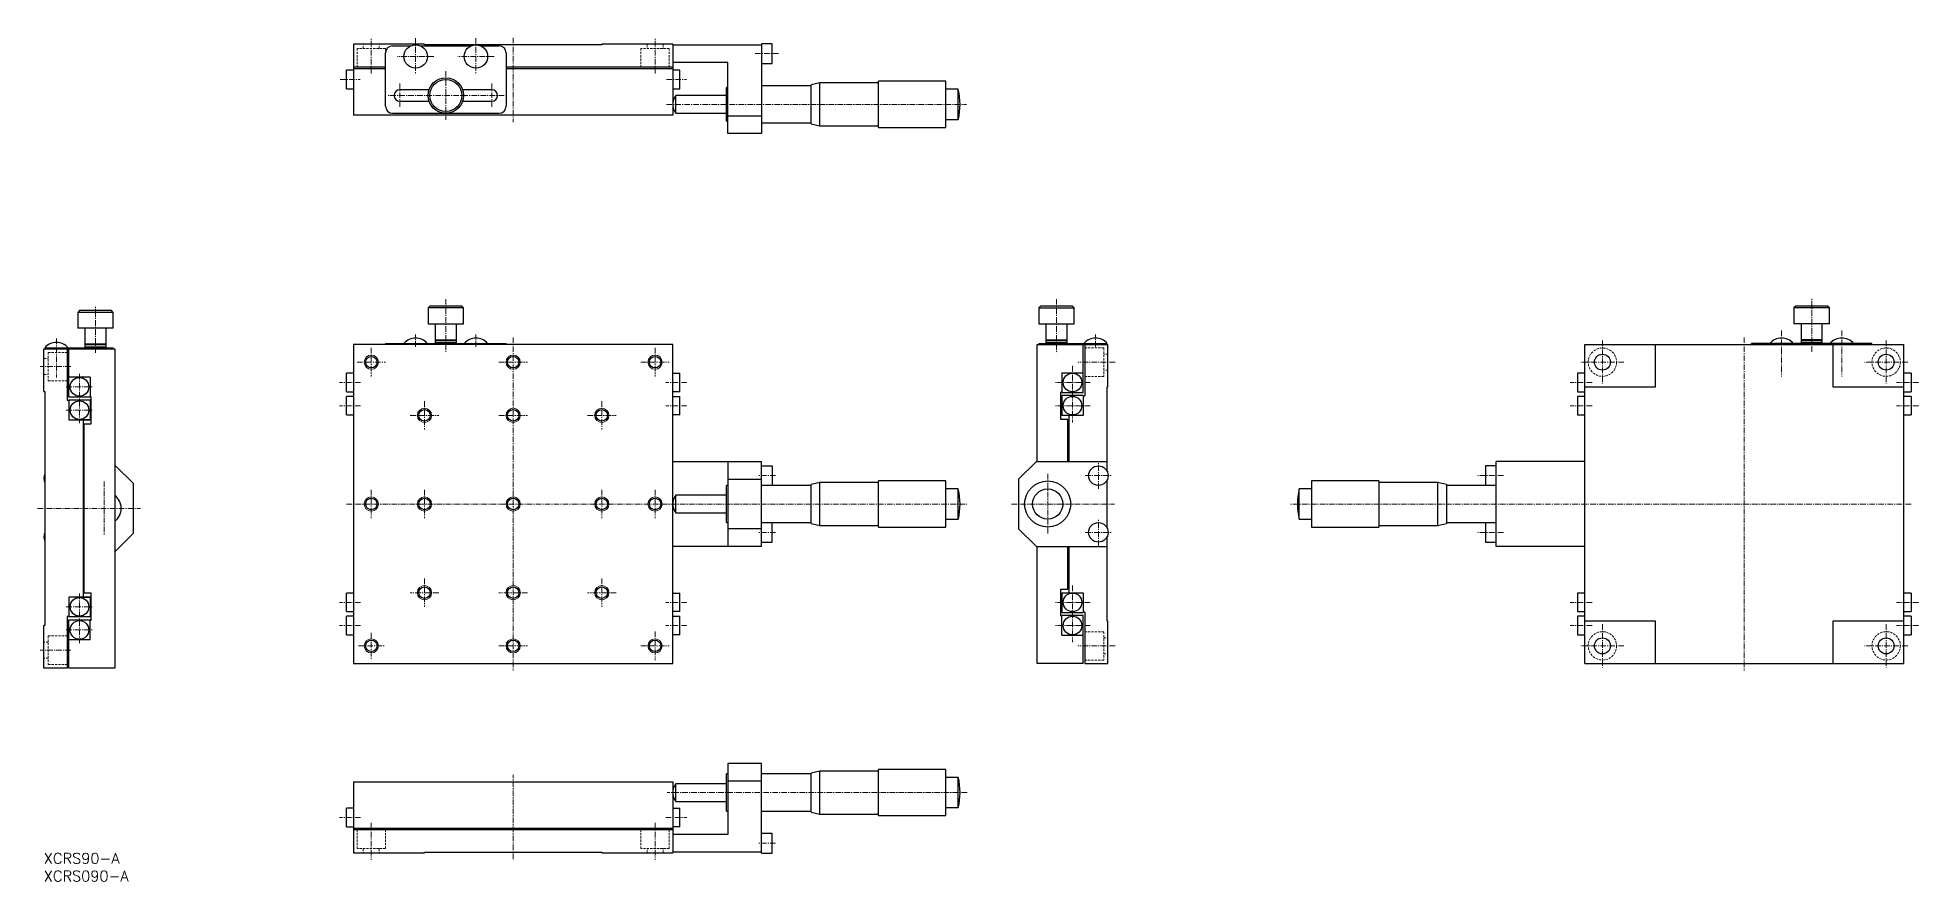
# Model space of a CAD drawing. Header units: millimetres. Extents: x -2 to 529, y -8 to 230.
import ezdxf

# ---------------------------------------------------------------- set-up
doc = ezdxf.new("R2010")
doc.units = ezdxf.units.MM
doc.header["$LTSCALE"] = 0.5
doc.linetypes.add('CENTER', pattern=[50.8, 31.75, -6.35, 6.35, -6.35])
doc.linetypes.add('DASHED', pattern=[19.05, 12.7, -6.35])
for name, color, linetype, lineweight in [('MSM_CENTER', 1, 'CENTER', 13), ('MSM_CONTINUOUS', 7, 'Continuous', 25), ('MSM_DASHED', 4, 'DASHED', 13), ('MSM_NARROW', 5, 'Continuous', 13), ('MSM_PART_NUMBER', 7, 'Continuous', 25)]:
    doc.layers.add(name, color=color, linetype=linetype, lineweight=lineweight)
doc.styles.get("Standard").update_dxf_attribs({"font": 'txt.shx', "height": 3, "bigfont": 'bigfont.shx'})

msp = doc.modelspace()

# ---------------------------------------------------------------- linework, layer by layer
at = {"layer": 'MSM_CENTER', "ltscale": 0.1}
for p, q in [((92.33, 219.78), (92.33, 229.93)), ((104.83, 229.73), (104.83, 219.48)), ((121.83, 229.73), (121.83, 219.48)), ((132.33, 229.9), (132.33, 206.1)), ((172.33, 219.78), (172.33, 229.93)), ((109.95, 224.6), (99.71, 224.6)), ((126.95, 224.6), (116.71, 224.6)), ((200.51, 225.4), (207.15, 225.4)), ((83.51, 218.1), (89.15, 218.1)), ((83.51, 218.1), (89.15, 218.1)), ((113.33, 220.43), (113.33, 206.78)), ((175.51, 218.1), (181.15, 218.1)), ((175.51, 218.1), (181.15, 218.1)), ((129.75, 213.6), (96.91, 213.6)), ((100.33, 217.03), (100.33, 210.18)), ((126.33, 217.03), (126.33, 210.18)), ((175.51, 211.1), (260.15, 211.1)), ((14.55, 141.07), (14.55, 154.05)), ((113.33, 156.21), (113.33, 140.91)), ((285.53, 156.21), (285.53, 140.91)), ((498.43, 141.33), (498.43, 156.3)), ((3.55, 145.05), (3.55, 134.11)), ((104.83, 142.71), (104.83, 146.22)), ((121.83, 142.71), (121.83, 146.22)), ((132.33, 145.41), (132.33, 51.41)), ((296.53, 142.71), (296.53, 146.22)), ((439.43, 144.5), (439.43, 132.33)), ((479.43, 145.41), (479.43, 51.41)), ((489.93, 147.3), (489.93, 134.37)), ((506.93, 147.3), (506.93, 134.37)), ((519.43, 144.5), (519.43, 132.33)), ((88.3, 138.41), (96.35, 138.41)), ((92.33, 142.44), (92.33, 134.39)), ((128.3, 138.41), (136.35, 138.41)), ((168.3, 138.41), (176.35, 138.41)), ((172.33, 142.44), (172.33, 134.39)), ((302.03, 138.41), (291.53, 138.41)), ((445.51, 138.41), (433.34, 138.41)), ((525.51, 138.41), (513.34, 138.41)), ((7.64, 137.16), (-1.04, 137.16)), ((10.05, 135.15), (10.05, 121.18)), ((89.33, 132.68), (83.33, 132.68)), ((181.33, 132.68), (175.33, 132.68)), ((295.03, 132.68), (285.03, 132.68)), ((290.03, 137.41), (290.03, 121.41)), ((436.51, 132.68), (430.34, 132.68)), ((528.51, 132.68), (522.34, 132.68)), ((6.34, 131.43), (13.76, 131.43)), ((107.33, 127.44), (107.33, 119.39)), ((157.33, 127.44), (157.33, 119.39)), ((6.34, 124.89), (13.76, 124.89)), ((89.33, 126.14), (83.33, 126.14)), ((103.3, 123.41), (111.35, 123.41)), ((128.3, 123.41), (136.35, 123.41)), ((153.3, 123.41), (161.35, 123.41)), ((181.33, 126.14), (175.33, 126.14)), ((295.03, 126.14), (285.03, 126.14)), ((436.51, 126.14), (430.34, 126.14)), ((528.51, 126.14), (522.34, 126.14)), ((206.33, 106.41), (201.33, 106.41)), ((283.03, 106.91), (283.03, 89.91)), ((293.58, 106.41), (301.08, 106.41)), ((297.33, 102.66), (297.33, 110.16)), ((411.51, 106.41), (404.34, 106.41)), ((17.05, 104.75), (17.05, 89.57)), ((92.33, 102.44), (92.33, 94.39)), ((107.33, 102.44), (107.33, 94.39)), ((157.33, 102.44), (157.33, 94.39)), ((172.33, 102.44), (172.33, 94.39)), ((-1.75, 97.16), (27.25, 97.16)), ((85.33, 98.41), (260.33, 98.41)), ((272.83, 98.41), (301.83, 98.41)), ((526.43, 98.41), (351.43, 98.41)), ((206.33, 90.41), (201.33, 90.41)), ((293.58, 90.41), (301.08, 90.41)), ((297.33, 86.66), (297.33, 94.16)), ((411.51, 90.41), (404.34, 90.41)), ((107.33, 77.44), (107.33, 69.39)), ((157.33, 77.44), (157.33, 69.39)), ((290.03, 75.41), (290.03, 59.41)), ((6.34, 69.43), (13.76, 69.43)), ((10.05, 73.15), (10.05, 59.18)), ((89.33, 70.68), (83.33, 70.68)), ((111.35, 73.41), (103.3, 73.41)), ((136.35, 73.41), (128.3, 73.41)), ((161.35, 73.41), (153.3, 73.41)), ((181.33, 70.68), (175.33, 70.68)), ((295.03, 70.68), (285.03, 70.68)), ((436.51, 70.68), (430.34, 70.68)), ((528.51, 70.68), (522.34, 70.68)), ((89.33, 64.14), (83.33, 64.14)), ((181.33, 64.14), (175.33, 64.14)), ((295.03, 64.14), (285.03, 64.14)), ((436.51, 64.14), (430.34, 64.14)), ((439.43, 64.5), (439.43, 52.33)), ((519.43, 64.5), (519.43, 52.33)), ((528.51, 64.14), (522.34, 64.14)), ((6.34, 62.89), (13.76, 62.89)), ((88.68, 58.41), (95.98, 58.41)), ((92.33, 62.06), (92.33, 54.76)), ((128.3, 58.41), (136.35, 58.41)), ((168.3, 58.41), (176.35, 58.41)), ((172.33, 62.44), (172.33, 54.39)), ((302.03, 58.41), (291.53, 58.41)), ((445.51, 58.41), (433.34, 58.41)), ((525.51, 58.41), (513.34, 58.41)), ((7.64, 57.16), (-1.04, 57.16)), ((132.33, -1.75), (132.33, 22.05)), ((260.33, 17.05), (175.73, 17.05)), ((89.33, 10.05), (83.33, 10.05)), ((92.33, 8.55), (92.33, -1.95)), ((172.33, 8.55), (172.33, -1.95)), ((175.33, 10.05), (181.33, 10.05)), ((206.33, 2.75), (201.33, 2.75))]:
    msp.add_line(p, q, dxfattribs=at)
at = {"layer": 'MSM_CONTINUOUS'}
for p, q in [((107.33, 228.1), (87.33, 228.1)), ((87.33, 228.1), (87.33, 208.1)), ((107.33, 227.9), (107.33, 228.1)), ((177.33, 228.1), (157.33, 228.1)), ((157.33, 228.1), (157.33, 227.9)), ((177.33, 228.1), (177.33, 208.1)), ((205.33, 228.15), (202.33, 228.15)), ((202.33, 228.15), (202.33, 202.9)), ((205.33, 222.65), (205.33, 228.15)), ((96.33, 210.6), (96.33, 225.6)), ((98.33, 227.6), (103.45, 227.6)), ((106.2, 227.6), (120.45, 227.6)), ((157.33, 227.9), (107.33, 227.9)), ((123.2, 227.6), (128.33, 227.6)), ((130.33, 225.6), (130.33, 210.6)), ((177.33, 227.9), (202.33, 227.9)), ((192.83, 222.9), (177.33, 222.9)), ((192.83, 202.9), (192.83, 222.9)), ((87.33, 220.73), (85.33, 220.73)), ((85.33, 215.48), (85.33, 220.73)), ((85.33, 215.48), (85.33, 220.73)), ((96.33, 221.6), (87.33, 221.6)), ((96.33, 221.1), (87.33, 221.1)), ((177.33, 221.6), (130.33, 221.6)), ((177.33, 221.1), (130.33, 221.1)), ((179.33, 220.73), (177.33, 220.73)), ((179.33, 215.48), (179.33, 220.73)), ((179.33, 215.48), (179.33, 220.73)), ((202.33, 222.65), (205.33, 222.65)), ((254.33, 217.6), (235.33, 217.6)), ((235.33, 204.6), (235.33, 217.6)), ((254.33, 204.6), (254.33, 217.6)), ((85.33, 215.48), (87.33, 215.48)), ((108.59, 215.2), (100.33, 215.2)), ((126.33, 215.2), (118.07, 215.2)), ((177.33, 215.48), (179.33, 215.48)), ((192.43, 213.6), (178.23, 213.6)), ((178.23, 208.6), (178.23, 213.6)), ((192.83, 215.85), (192.43, 215.85)), ((192.43, 206.35), (192.43, 215.85)), ((216.33, 216.35), (202.33, 216.35)), ((218.83, 217.15), (216.33, 216.6)), ((216.33, 205.6), (216.33, 216.6)), ((235.33, 217.15), (218.83, 217.15)), ((218.83, 205.05), (218.83, 217.15)), ((257.83, 215.35), (254.33, 215.35)), ((257.83, 206.85), (257.83, 215.35)), ((177.33, 208.1), (87.33, 208.1)), ((98.33, 208.6), (128.33, 208.6)), ((100.33, 212), (108.59, 212)), ((118.07, 212), (126.33, 212)), ((178.23, 208.6), (192.43, 208.6)), ((192.83, 207.9), (202.33, 207.9)), ((254.33, 206.85), (257.83, 206.85)), ((192.43, 206.35), (192.83, 206.35)), ((202.33, 202.9), (192.83, 202.9)), ((202.33, 205.85), (216.33, 205.85)), ((216.33, 205.6), (218.83, 205.05)), ((218.83, 205.05), (235.33, 205.05)), ((235.33, 204.6), (254.33, 204.6)), ((108.83, 154.21), (108.33, 153.71)), ((117.83, 154.21), (108.83, 154.21)), ((117.83, 154.21), (118.33, 153.71)), ((281.03, 154.21), (280.53, 153.71)), ((290.03, 154.21), (281.03, 154.21)), ((290.03, 154.21), (290.53, 153.71)), ((493.93, 154.21), (493.43, 153.71)), ((502.93, 154.21), (493.93, 154.21)), ((503.43, 153.71), (502.93, 154.21)), ((10.05, 152.96), (9.55, 152.46)), ((9.55, 152.46), (9.55, 147.96)), ((19.55, 152.46), (9.55, 152.46)), ((19.05, 152.96), (10.05, 152.96)), ((19.55, 152.46), (19.05, 152.96)), ((19.55, 147.96), (19.55, 152.46)), ((108.33, 153.71), (108.33, 149.21)), ((118.33, 153.71), (108.33, 153.71)), ((108.33, 149.21), (118.33, 149.21)), ((110.33, 149.21), (110.33, 144.71)), ((116.33, 144.71), (116.33, 149.21)), ((118.33, 149.21), (118.33, 153.71)), ((280.53, 153.71), (280.53, 149.21)), ((280.53, 153.71), (290.53, 153.71)), ((280.53, 149.21), (290.53, 149.21)), ((282.53, 149.21), (282.53, 144.71)), ((288.53, 144.71), (288.53, 149.21)), ((290.53, 149.21), (290.53, 153.71)), ((493.43, 153.71), (493.43, 149.21)), ((503.43, 153.71), (493.43, 153.71)), ((503.43, 149.21), (493.43, 149.21)), ((495.43, 149.21), (495.43, 144.71)), ((501.43, 144.71), (501.43, 149.21)), ((503.43, 149.21), (503.43, 153.71)), ((19.55, 147.96), (9.55, 147.96)), ((11.55, 147.96), (11.55, 143.46)), ((11.75, 143.46), (11.55, 143.26)), ((17.55, 143.46), (11.55, 143.46)), ((11.55, 143.26), (11.55, 142.66)), ((17.55, 143.26), (11.55, 143.26)), ((17.55, 143.26), (17.35, 143.46)), ((17.55, 143.46), (17.55, 147.96)), ((17.55, 142.66), (17.55, 143.26)), ((177.33, 143.41), (87.33, 143.41)), ((87.33, 143.41), (87.33, 53.41)), ((96.33, 143.71), (130.33, 143.71)), ((96.33, 143.71), (96.33, 143.41)), ((110.53, 144.71), (110.33, 144.51)), ((110.33, 144.71), (116.33, 144.71)), ((110.33, 144.51), (110.33, 143.91)), ((110.33, 144.51), (116.33, 144.51)), ((110.33, 143.91), (110.53, 143.71)), ((110.33, 143.91), (116.33, 143.91)), ((116.33, 144.51), (116.13, 144.71)), ((116.13, 143.71), (116.33, 143.91)), ((116.33, 143.91), (116.33, 144.51)), ((130.33, 143.41), (130.33, 143.71)), ((177.33, 53.41), (177.33, 143.41)), ((280.03, 143.41), (300.03, 143.41)), ((280.03, 110.41), (280.03, 143.41)), ((280.53, 143.71), (299.83, 143.71)), ((280.53, 143.71), (280.53, 143.41)), ((282.73, 144.71), (282.53, 144.51)), ((282.53, 144.71), (288.53, 144.71)), ((282.53, 144.51), (282.53, 143.91)), ((282.53, 144.51), (288.53, 144.51)), ((282.53, 143.91), (282.73, 143.71)), ((282.53, 143.91), (288.53, 143.91)), ((288.53, 144.51), (288.33, 144.71)), ((288.33, 143.71), (288.53, 143.91)), ((288.53, 143.91), (288.53, 144.51)), ((293.03, 129.81), (293.03, 143.41)), ((293.53, 143.41), (293.53, 128.91)), ((299.53, 143.41), (299.53, 143.71)), ((300.03, 131.41), (300.03, 143.41)), ((434.43, 143.41), (524.43, 143.41)), ((434.43, 53.41), (434.43, 143.41)), ((434.43, 53.41), (434.43, 143.41)), ((454.43, 131.41), (454.43, 143.41)), ((481.43, 143.41), (481.43, 143.71)), ((515.43, 143.71), (481.43, 143.71)), ((495.63, 144.71), (495.43, 144.51)), ((501.43, 144.71), (495.43, 144.71)), ((495.43, 144.51), (495.43, 143.91)), ((501.43, 144.51), (495.43, 144.51)), ((495.43, 143.91), (495.63, 143.71)), ((501.43, 143.91), (495.43, 143.91)), ((501.43, 144.51), (501.23, 144.71)), ((501.23, 143.71), (501.43, 143.91)), ((501.43, 143.91), (501.43, 144.51)), ((504.43, 143.41), (504.43, 131.41)), ((515.43, 143.41), (515.43, 143.71)), ((524.43, 53.41), (524.43, 143.41)), ((0.05, 130.16), (0.05, 142.16)), ((0.05, 142.16), (20.05, 142.16)), ((0.25, 142.46), (19.55, 142.46)), ((0.55, 142.16), (0.55, 142.46)), ((6.55, 142.16), (6.55, 127.66)), ((7.05, 128.56), (7.05, 142.16)), ((11.55, 142.66), (11.75, 142.46)), ((17.55, 142.66), (11.55, 142.66)), ((17.35, 142.46), (17.55, 142.66)), ((19.55, 142.16), (19.55, 142.46)), ((20.05, 142.16), (20.05, 52.16)), ((13.05, 134.16), (7.05, 134.16)), ((13.05, 134.16), (13.05, 128.56)), ((87.33, 135.31), (85.33, 135.31)), ((85.33, 130.06), (85.33, 135.31)), ((85.33, 130.06), (85.33, 135.31)), ((177.33, 135.31), (179.33, 135.31)), ((179.33, 130.06), (179.33, 135.31)), ((179.33, 130.06), (179.33, 135.31)), ((287.03, 135.41), (293.03, 135.41)), ((287.03, 135.41), (287.03, 129.81)), ((434.43, 135.31), (432.43, 135.31)), ((432.43, 135.31), (432.43, 130.06)), ((526.43, 135.31), (524.43, 135.31)), ((526.43, 135.31), (526.43, 130.06)), ((0.05, 130.16), (0.25, 130.16)), ((0.25, 130.16), (0.25, 64.16)), ((6.55, 127.66), (7.05, 127.66)), ((13.05, 128.56), (7.05, 128.56)), ((7.05, 127.76), (13.05, 127.76)), ((7.05, 127.76), (7.05, 122.16)), ((13.35, 128.66), (13.05, 128.66)), ((13.05, 127.76), (13.05, 122.16)), ((13.35, 121.06), (13.35, 128.66)), ((85.33, 130.06), (87.33, 130.06)), ((87.33, 128.77), (85.33, 128.77)), ((85.33, 123.52), (85.33, 128.77)), ((85.33, 123.52), (85.33, 128.77)), ((179.33, 130.06), (177.33, 130.06)), ((177.33, 128.77), (179.33, 128.77)), ((179.33, 123.52), (179.33, 128.77)), ((179.33, 123.52), (179.33, 128.77)), ((287.03, 129.91), (286.73, 129.91)), ((286.73, 122.21), (286.73, 129.91)), ((287.03, 129.81), (293.03, 129.81)), ((287.03, 129.01), (287.03, 123.41)), ((293.03, 129.01), (287.03, 129.01)), ((293.03, 129.01), (293.03, 123.41)), ((293.03, 128.91), (293.53, 128.91)), ((299.83, 131.41), (300.03, 131.41)), ((299.83, 107.56), (299.83, 131.41)), ((432.43, 130.06), (434.43, 130.06)), ((434.43, 128.77), (432.43, 128.77)), ((432.43, 128.77), (432.43, 123.52)), ((434.43, 131.41), (454.43, 131.41)), ((504.43, 131.41), (524.43, 131.41)), ((524.43, 130.06), (526.43, 130.06)), ((526.43, 128.77), (524.43, 128.77)), ((526.43, 128.77), (526.43, 123.52)), ((7.05, 122.16), (13.05, 122.16)), ((13.05, 122.16), (11.05, 122.16)), ((11.05, 122.16), (11.05, 72.16)), ((85.33, 123.52), (87.33, 123.52)), ((179.33, 123.52), (177.33, 123.52)), ((288.73, 122.21), (286.73, 122.21)), ((293.03, 123.41), (287.03, 123.41)), ((288.73, 110.41), (288.73, 122.21)), ((289.03, 123.41), (289.03, 110.41)), ((432.43, 123.52), (434.43, 123.52)), ((524.43, 123.52), (526.43, 123.52)), ((11.35, 121.06), (13.35, 121.06)), ((11.35, 73.26), (11.35, 121.06)), ((11.35, 109.16), (11.05, 109.16)), ((20.25, 109.16), (20.05, 109.16)), ((25.25, 104.16), (20.25, 109.16)), ((177.33, 110.41), (202.33, 110.41)), ((192.83, 110.41), (192.83, 86.41)), ((202.33, 86.41), (202.33, 110.41)), ((202.33, 109.16), (205.33, 109.16)), ((205.33, 109.16), (205.33, 103.66)), ((279.83, 110.41), (274.83, 105.41)), ((279.83, 110.41), (299.83, 110.41)), ((409.43, 109.16), (406.43, 109.16)), ((406.43, 109.16), (406.43, 103.66)), ((409.43, 86.41), (409.43, 110.41)), ((434.43, 110.41), (409.43, 110.41)), ((25.25, 90.16), (25.25, 104.16)), ((192.43, 100.91), (178.23, 100.91)), ((178.23, 95.91), (178.23, 100.91)), ((192.43, 93.16), (192.43, 103.66)), ((192.83, 103.66), (192.43, 103.66)), ((192.83, 105.41), (202.33, 105.41)), ((216.33, 103.66), (202.33, 103.66)), ((218.83, 104.46), (216.33, 103.91)), ((216.33, 92.91), (216.33, 103.91)), ((235.33, 104.46), (218.83, 104.46)), ((218.83, 92.36), (218.83, 104.46)), ((254.33, 104.91), (235.33, 104.91)), ((235.33, 91.91), (235.33, 104.91)), ((254.33, 91.91), (254.33, 104.91)), ((257.83, 102.66), (254.33, 102.66)), ((257.83, 94.16), (257.83, 102.66)), ((274.83, 105.41), (274.83, 91.41)), ((299.83, 91.56), (299.83, 105.27)), ((357.43, 102.66), (353.93, 102.66)), ((353.93, 94.16), (353.93, 102.66)), ((376.43, 104.91), (357.43, 104.91)), ((357.43, 104.91), (357.43, 91.91)), ((376.43, 104.91), (376.43, 91.91)), ((392.93, 104.46), (376.43, 104.46)), ((395.43, 103.91), (392.93, 104.46)), ((392.93, 104.46), (392.93, 92.36)), ((395.43, 103.91), (395.43, 92.91)), ((409.43, 103.66), (395.43, 103.66)), ((178.23, 95.91), (192.43, 95.91)), ((20.25, 85.16), (25.25, 90.16)), ((192.43, 93.16), (192.83, 93.16)), ((202.33, 91.41), (192.83, 91.41)), ((202.33, 93.16), (216.33, 93.16)), ((205.33, 87.66), (205.33, 93.16)), ((216.33, 92.91), (218.83, 92.36)), ((218.83, 92.36), (235.33, 92.36)), ((235.33, 91.91), (254.33, 91.91)), ((254.33, 94.16), (257.83, 94.16)), ((279.83, 86.41), (274.83, 91.41)), ((353.93, 94.16), (357.43, 94.16)), ((357.43, 91.91), (376.43, 91.91)), ((376.43, 92.36), (392.93, 92.36)), ((392.93, 92.36), (395.43, 92.91)), ((395.43, 93.16), (409.43, 93.16)), ((406.43, 93.16), (406.43, 87.66)), ((11.35, 85.16), (11.05, 85.16)), ((20.25, 85.16), (20.05, 85.16)), ((202.33, 86.41), (177.33, 86.41)), ((202.33, 87.66), (205.33, 87.66)), ((279.83, 86.41), (299.83, 86.41)), ((280.03, 53.41), (280.03, 86.41)), ((288.73, 74.41), (288.73, 86.41)), ((289.03, 86.41), (289.03, 73.41)), ((299.83, 65.41), (299.83, 89.27)), ((406.43, 87.66), (409.43, 87.66)), ((434.43, 86.41), (409.43, 86.41)), ((286.73, 74.41), (288.73, 74.41)), ((286.73, 66.91), (286.73, 74.41)), ((13.05, 72.16), (7.05, 72.16)), ((7.05, 72.16), (7.05, 66.56)), ((11.05, 72.16), (13.05, 72.16)), ((13.35, 73.26), (11.35, 73.26)), ((13.05, 72.16), (13.05, 66.56)), ((13.35, 65.66), (13.35, 73.26)), ((87.33, 73.31), (85.33, 73.31)), ((85.33, 68.06), (85.33, 73.31)), ((85.33, 68.06), (85.33, 73.31)), ((177.33, 73.31), (179.33, 73.31)), ((179.33, 68.06), (179.33, 73.31)), ((179.33, 68.06), (179.33, 73.31)), ((287.03, 73.41), (293.03, 73.41)), ((287.03, 73.41), (287.03, 67.81)), ((293.03, 73.41), (293.03, 67.81)), ((434.43, 73.31), (432.43, 73.31)), ((432.43, 73.31), (432.43, 68.06)), ((526.43, 73.31), (524.43, 73.31)), ((526.43, 73.31), (526.43, 68.06)), ((0.05, 52.16), (0.05, 64.16)), ((0.25, 64.16), (0.05, 64.16)), ((7.05, 66.66), (6.55, 66.66)), ((6.55, 66.66), (6.55, 52.16)), ((13.05, 66.56), (7.05, 66.56)), ((7.05, 65.76), (13.05, 65.76)), ((7.05, 52.16), (7.05, 65.76)), ((13.05, 60.16), (13.05, 65.76)), ((13.05, 65.66), (13.35, 65.66)), ((85.33, 68.06), (87.33, 68.06)), ((87.33, 66.77), (85.33, 66.77)), ((85.33, 61.52), (85.33, 66.77)), ((85.33, 61.52), (85.33, 66.77)), ((179.33, 68.06), (177.33, 68.06)), ((177.33, 66.77), (179.33, 66.77)), ((179.33, 61.52), (179.33, 66.77)), ((179.33, 61.52), (179.33, 66.77)), ((286.73, 66.91), (287.03, 66.91)), ((287.03, 67.81), (293.03, 67.81)), ((287.03, 61.41), (287.03, 67.01)), ((293.03, 67.01), (287.03, 67.01)), ((293.53, 67.91), (293.03, 67.91)), ((293.03, 53.41), (293.03, 67.01)), ((293.53, 67.91), (293.53, 53.41)), ((300.03, 65.41), (299.83, 65.41)), ((300.03, 53.41), (300.03, 65.41)), ((432.43, 68.06), (434.43, 68.06)), ((434.43, 66.77), (432.43, 66.77)), ((432.43, 66.77), (432.43, 61.52)), ((454.43, 65.41), (434.43, 65.41)), ((454.43, 53.41), (454.43, 65.41)), ((524.43, 65.41), (504.43, 65.41)), ((504.43, 65.41), (504.43, 53.41)), ((524.43, 68.06), (526.43, 68.06)), ((526.43, 66.77), (524.43, 66.77)), ((526.43, 66.77), (526.43, 61.52)), ((13.05, 60.16), (7.05, 60.16)), ((85.33, 61.52), (87.33, 61.52)), ((179.33, 61.52), (177.33, 61.52)), ((287.03, 61.41), (293.03, 61.41)), ((432.43, 61.52), (434.43, 61.52)), ((524.43, 61.52), (526.43, 61.52)), ((87.33, 53.41), (177.33, 53.41)), ((293.03, 53.41), (280.03, 53.41)), ((293.53, 53.41), (300.03, 53.41)), ((434.43, 53.41), (524.43, 53.41)), ((6.55, 52.16), (0.05, 52.16)), ((20.05, 52.16), (7.05, 52.16)), ((192.83, 22.3), (192.43, 22.3)), ((192.43, 11.8), (192.43, 22.3)), ((192.83, 25.25), (192.83, 5.25)), ((202.33, 25.25), (192.83, 25.25)), ((202.33, 0), (202.33, 25.25)), ((216.33, 22.3), (202.33, 22.3)), ((218.83, 23.1), (216.33, 22.55)), ((216.33, 11.55), (216.33, 22.55)), ((235.33, 23.1), (218.83, 23.1)), ((218.83, 11), (218.83, 23.1)), ((254.33, 23.55), (235.33, 23.55)), ((235.33, 10.55), (235.33, 23.55)), ((254.33, 10.55), (254.33, 23.55)), ((257.83, 21.3), (254.33, 21.3)), ((257.83, 12.8), (257.83, 21.3)), ((87.33, 20.05), (177.33, 20.05)), ((87.33, 20.05), (87.33, 0.05)), ((177.33, 20.05), (177.33, 0.05)), ((192.43, 19.55), (178.23, 19.55)), ((178.23, 14.55), (178.23, 19.55)), ((202.33, 20.25), (192.83, 20.25)), ((87.33, 12.68), (85.33, 12.68)), ((85.33, 7.43), (85.33, 12.68)), ((177.33, 12.68), (179.33, 12.68)), ((178.23, 14.55), (192.43, 14.55)), ((179.33, 7.43), (179.33, 12.68)), ((192.43, 11.8), (192.83, 11.8)), ((202.33, 11.8), (216.33, 11.8)), ((216.33, 11.55), (218.83, 11)), ((218.83, 11), (235.33, 11)), ((254.33, 12.8), (257.83, 12.8)), ((85.33, 7.43), (87.33, 7.43)), ((87.33, 7.05), (177.33, 7.05)), ((177.33, 6.55), (87.33, 6.55)), ((179.33, 7.43), (177.33, 7.43)), ((205.33, 5.5), (202.33, 5.5)), ((205.33, 0), (205.33, 5.5)), ((235.33, 10.55), (254.33, 10.55)), ((87.33, 0.05), (107.33, 0.05)), ((107.33, 0.25), (157.33, 0.25)), ((107.33, 0.05), (107.33, 0.25)), ((157.33, 0.25), (157.33, 0.05)), ((157.33, 0.05), (177.33, 0.05)), ((192.83, 5.25), (177.33, 5.25)), ((202.33, 0.25), (177.33, 0.25)), ((202.33, 0), (205.33, 0))]:
    msp.add_line(p, q, dxfattribs=at)
for centre, radius in [((104.83, 224.6), 3.3), ((121.83, 224.6), 3.3), ((113.33, 213.6), 5), ((113.33, 213.6), 4.5), ((92.33, 138.41), 1.62), ((132.33, 138.41), 1.62), ((172.33, 138.41), 1.62), ((439.43, 138.41), 2.25), ((519.43, 138.41), 2.25), ((10.05, 131.43), 2.63), ((290.03, 132.68), 2.63), ((10.05, 124.89), 2.62), ((290.03, 126.14), 2.62), ((107.33, 123.41), 1.62), ((132.33, 123.41), 1.62), ((157.33, 123.41), 1.62), ((297.33, 106.41), 2.75), ((283.03, 98.41), 6.5), ((283.03, 98.41), 4.25), ((92.33, 98.41), 1.62), ((107.33, 98.41), 1.62), ((132.33, 98.41), 1.62), ((157.33, 98.41), 1.62), ((172.33, 98.41), 1.62), ((297.33, 90.41), 2.75), ((107.33, 73.41), 1.62), ((132.33, 73.41), 1.62), ((157.33, 73.41), 1.62), ((10.05, 69.43), 2.62), ((290.03, 70.68), 2.62), ((10.05, 62.89), 2.63), ((290.03, 64.14), 2.62), ((92.33, 58.41), 1.62), ((132.33, 58.41), 1.62), ((172.33, 58.41), 1.62), ((439.43, 58.41), 2.25), ((519.43, 58.41), 2.25)]:
    msp.add_circle(centre, radius, dxfattribs=at)
for centre, radius, start, end in [((98.33, 225.6), 2, 90, 180), ((128.33, 225.6), 2, 0, 90), ((100.33, 213.6), 1.6, 90, 270), ((126.33, 213.6), 1.6, 270, 90), ((181.25, 211.1), 3.92, 140.4022, 219.5978), ((240.02, 211.1), 18.31, 346.5803, 13.4197), ((98.33, 210.6), 2, 180, 270), ((128.33, 210.6), 2, 270, 0), ((3.55, 139.58), 4.38, 41.1121, 138.8879), ((104.83, 140.84), 4.37, 41.0348, 138.9652), ((121.83, 140.84), 4.37, 41.0348, 138.9652), ((296.53, 140.84), 4.37, 41.0348, 138.9652), ((489.93, 140.83), 4.38, 41.1121, 138.8879), ((506.93, 140.83), 4.38, 41.1121, 138.8879), ((2.75, 105.66), 2.75, 155.38, 204.62), ((17.05, 97.16), 4.75, 309.1667, 50.8333), ((181.25, 98.41), 3.92, 140.4022, 219.5978), ((240.02, 98.41), 18.31, 346.5803, 13.4197), ((371.74, 98.41), 18.31, 166.5803, 193.4197), ((2.75, 89.16), 2.75, 155.38, 204.62), ((240.02, 17.05), 18.31, 346.5803, 13.4197), ((181.25, 17.05), 3.92, 140.4022, 219.5978)]:
    msp.add_arc(centre, radius, start, end, dxfattribs=at)
at = {"layer": 'MSM_DASHED', "ltscale": 0.1}
for p, q in [((90.08, 226.9), (90.08, 228.1)), ((94.58, 226.9), (94.58, 228.1)), ((170.08, 228.1), (170.08, 226.9)), ((174.58, 228.1), (174.58, 226.9)), ((88.33, 226.9), (88.33, 221.6)), ((96.33, 226.9), (88.33, 226.9)), ((96.33, 226.9), (96.33, 221.6)), ((168.33, 226.9), (168.33, 221.6)), ((176.33, 226.9), (168.33, 226.9)), ((176.33, 226.9), (176.33, 221.6)), ((0.05, 139.41), (1.25, 139.41)), ((1.25, 141.16), (6.55, 141.16)), ((1.25, 141.16), (1.25, 133.16)), ((298.83, 142.41), (293.53, 142.41)), ((298.83, 142.41), (298.83, 134.41)), ((300.03, 140.66), (298.83, 140.66)), ((0.05, 134.91), (1.25, 134.91)), ((1.25, 133.16), (6.55, 133.16)), ((298.83, 134.41), (293.53, 134.41)), ((300.03, 136.16), (298.83, 136.16)), ((1.25, 59.45), (0.05, 59.45)), ((1.25, 61.2), (6.55, 61.2)), ((1.25, 61.2), (1.25, 53.2)), ((298.83, 62.41), (293.53, 62.41)), ((298.83, 62.41), (298.83, 54.41)), ((298.83, 60.66), (300.03, 60.66)), ((1.25, 54.95), (0.05, 54.95)), ((1.25, 53.2), (6.55, 53.2)), ((298.83, 54.41), (293.53, 54.41)), ((298.83, 56.16), (300.03, 56.16)), ((88.33, 1.25), (88.33, 6.55)), ((96.33, 1.25), (96.33, 6.55)), ((168.33, 1.25), (168.33, 6.55)), ((176.33, 1.25), (176.33, 6.55)), ((96.33, 1.25), (88.33, 1.25)), ((90.08, 1.25), (90.08, 0.05)), ((94.58, 1.25), (94.58, 0.05)), ((176.33, 1.25), (168.33, 1.25)), ((170.08, 0.05), (170.08, 1.25)), ((174.58, 0.05), (174.58, 1.25))]:
    msp.add_line(p, q, dxfattribs=at)
for centre in [(439.43, 138.41), (519.43, 138.41), (439.43, 58.41), (519.43, 58.41)]:
    msp.add_circle(centre, 4, dxfattribs=at)
at = {"layer": 'MSM_NARROW'}
for centre in [(92.33, 138.41), (132.33, 138.41), (172.33, 138.41), (107.33, 123.41), (132.33, 123.41), (157.33, 123.41), (92.33, 98.41), (107.33, 98.41), (132.33, 98.41), (157.33, 98.41), (172.33, 98.41), (107.33, 73.41), (132.33, 73.41), (157.33, 73.41), (92.33, 58.41), (132.33, 58.41), (172.33, 58.41)]:
    msp.add_circle(centre, 2, dxfattribs=at)

# ---------------------------------------------------------------- texts
at = {"layer": 'MSM_PART_NUMBER', "char_height": 3, "attachment_point": 1}
for s, width, insert in [('XCRS90-A', 12.7853, (0, 0)), ('XCRS090-A', 35.6535, (0, -5))]:
    msp.add_mtext_dynamic_manual_height_columns(s, width=width, gutter_width=15, heights=[0], dxfattribs=dict(at, insert=insert))

doc.saveas('drawing.dxf')
